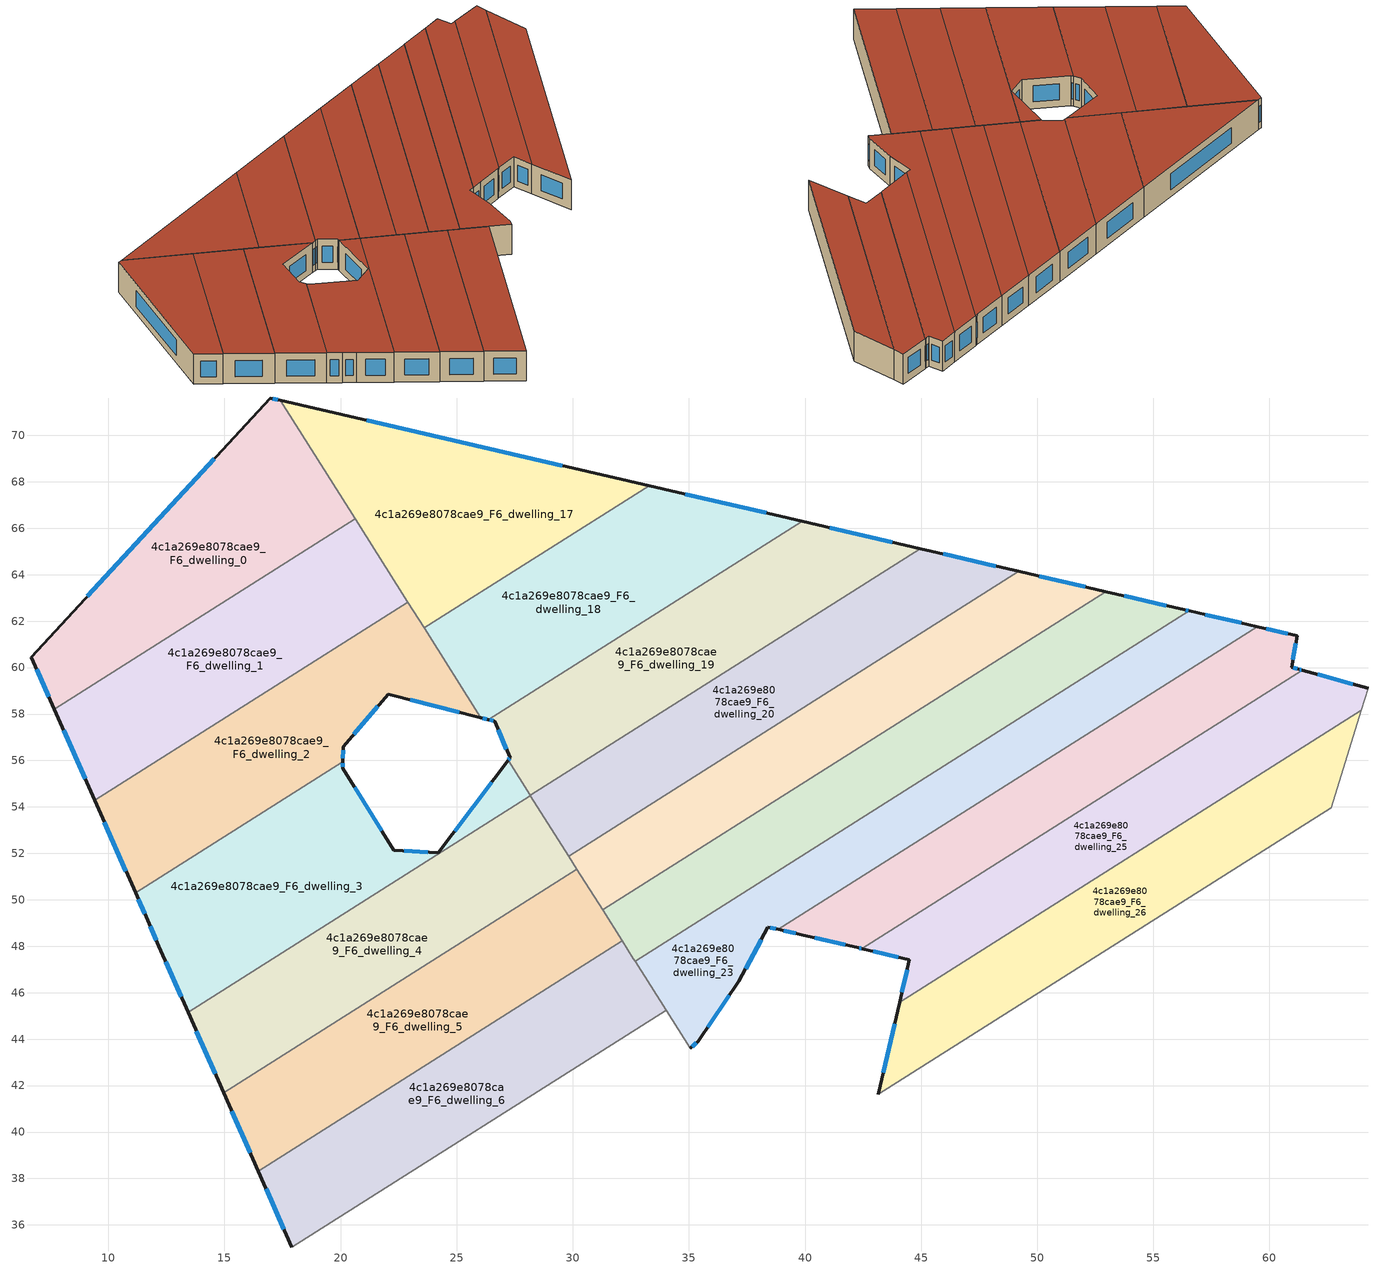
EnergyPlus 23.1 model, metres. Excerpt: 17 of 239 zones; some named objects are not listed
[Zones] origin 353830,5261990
4c1a269e8078cae9_F6_dwelling_0
 floor to 4c1a269e8078cae9_F5_dwelling_0 (EU_floor_Construction): 17.4,71.51 20.62,66.41 7.66,58.21 6.68,60.45 16.98,71.61 z18
 wall outside (EU_wall_Construction): 17.4,71.51 16.98,71.61 6.68,60.45 7.66,58.21 z18:21
 wall to 4c1a269e8078cae9_F6_dwelling_1 (EU_wall_Construction): 7.66,58.21 20.62,66.41 z18:21
 wall to 4c1a269e8078cae9_F6_dwelling_17 (EU_wall_Construction): 20.62,66.41 17.4,71.51 z18:21
 window (EU_Window_Construction): 6.91,59.92 7.43,58.74 / 14.56,68.99 9.1,63.07 / 17.3,71.53 17.08,71.59 z18.7:20.3
 roof outside (EU_roof_Construction): 20.62,66.41 17.4,71.51 16.98,71.61 6.68,60.45 7.66,58.21 z21
4c1a269e8078cae9_F6_dwelling_1
 floor to 4c1a269e8078cae9_F5_dwelling_1 (EU_floor_Construction): 20.62,66.41 22.9,62.82 9.4,54.29 7.66,58.21 z18
 wall outside (EU_wall_Construction): 7.66,58.21 9.4,54.29 z18:21
 wall to 4c1a269e8078cae9_F6_dwelling_2 (EU_wall_Construction): 9.4,54.29 22.9,62.82 z18:21
 wall to 4c1a269e8078cae9_F6_dwelling_17 (EU_wall_Construction): 22.9,62.82 20.62,66.41 z18:21
 window (EU_Window_Construction): 8.07,57.29 8.99,55.21 z18.7:20.3
 roof outside (EU_roof_Construction): 22.9,62.82 20.62,66.41 7.66,58.21 9.4,54.29 z21
4c1a269e8078cae9_F6_dwelling_17
 floor to 4c1a269e8078cae9_F5_dwelling_17 (EU_floor_Construction): 33.29,67.83 23.6,61.7 17.4,71.51 z18
 wall outside (EU_wall_Construction): 33.29,67.83 17.4,71.51 z18:21
 wall to 4c1a269e8078cae9_F6_dwelling_18 (EU_wall_Construction): 23.6,61.7 33.29,67.83 z18:21
 wall to 4c1a269e8078cae9_F6_dwelling_2 (EU_wall_Construction): 22.9,62.82 23.6,61.7 z18:21
 window (EU_Window_Construction): 29.56,68.69 21.13,70.65 z18.7:20.3
 roof outside (EU_roof_Construction): 33.29,67.83 17.4,71.51 23.6,61.7 z21
4c1a269e8078cae9_F6_dwelling_18
 floor to 4c1a269e8078cae9_F5_dwelling_18 (EU_floor_Construction): 39.87,66.3 26.36,57.76 26.05,57.84 23.6,61.7 33.29,67.83 z18
 wall outside (EU_wall_Construction): 39.87,66.3 33.29,67.83 / 26.05,57.84 26.36,57.76 z18:21
 wall to 4c1a269e8078cae9_F6_dwelling_19 (EU_wall_Construction): 26.36,57.76 39.87,66.3 z18:21
 wall to 4c1a269e8078cae9_F6_dwelling_2 (EU_wall_Construction): 23.6,61.7 26.05,57.84 z18:21
 window (EU_Window_Construction): 38.32,66.66 34.83,67.47 / 26.12,57.82 26.29,57.78 z18.7:20.3
 roof outside (EU_roof_Construction): 39.87,66.3 33.29,67.83 23.6,61.7 26.05,57.84 26.36,57.76 z21
4c1a269e8078cae9_F6_dwelling_19
 floor to 4c1a269e8078cae9_F5_dwelling_19 (EU_floor_Construction): 44.96,65.12 28.16,54.5 27.21,56 27.3,56.12 26.64,57.69 26.36,57.76 39.87,66.3 z18
 wall outside (EU_wall_Construction): 26.36,57.76 26.64,57.69 27.3,56.12 27.21,56 / 44.96,65.12 39.87,66.3 z18:21
 wall to 4c1a269e8078cae9_F6_dwelling_20 (EU_wall_Construction): 28.16,54.5 44.96,65.12 z18:21
 wall to 4c1a269e8078cae9_F6_dwelling_3 (EU_wall_Construction): 27.21,56 28.16,54.5 z18:21
 window (EU_Window_Construction): 26.43,57.74 26.58,57.71 / 43.76,65.4 41.06,66.03 / 27.28,56.09 27.23,56.03 / 26.8,57.32 27.14,56.49 z18.7:20.3
 roof outside (EU_roof_Construction): 44.96,65.12 39.87,66.3 26.36,57.76 26.64,57.69 27.3,56.12 27.21,56 28.16,54.5 z21
4c1a269e8078cae9_F6_dwelling_2
 floor to 4c1a269e8078cae9_F5_dwelling_2 (EU_floor_Construction): 22.9,62.82 26.05,57.84 22.06,58.86 20.11,56.6 20.09,55.94 11.17,50.29 9.4,54.29 z18
 wall outside (EU_wall_Construction): 20.09,55.94 20.11,56.6 22.06,58.86 26.05,57.84 / 9.4,54.29 11.17,50.29 z18:21
 wall to 4c1a269e8078cae9_F6_dwelling_3 (EU_wall_Construction): 11.17,50.29 20.09,55.94 z18:21
 window (EU_Window_Construction): 23,58.62 25.11,58.08 / 20.57,57.13 21.6,58.33 / 20.1,56.09 20.11,56.44 / 9.82,53.35 10.75,51.23 z18.7:20.3
 roof outside (EU_roof_Construction): 26.05,57.84 22.9,62.82 9.4,54.29 11.17,50.29 20.09,55.94 20.11,56.6 22.06,58.86 z21
4c1a269e8078cae9_F6_dwelling_20
 floor to 4c1a269e8078cae9_F5_dwelling_20 (EU_floor_Construction): 49.21,64.14 29.82,51.88 28.16,54.5 44.96,65.12 z18
 wall outside (EU_wall_Construction): 49.21,64.14 44.96,65.12 z18:21
 wall to 4c1a269e8078cae9_F6_dwelling_21 (EU_wall_Construction): 29.82,51.88 49.21,64.14 z18:21
 wall to 4c1a269e8078cae9_F6_dwelling_4 (EU_wall_Construction): 28.17,54.48 29.82,51.88 z18:21
 wall to 4c1a269e8078cae9_F6_dwelling_3 (EU_wall_Construction): 28.16,54.5 28.17,54.48 z18:21
 window (EU_Window_Construction): 48.21,64.37 45.95,64.89 z18.7:20.3
 roof outside (EU_roof_Construction): 49.21,64.14 44.96,65.12 28.16,54.5 29.82,51.88 z21
4c1a269e8078cae9_F6_dwelling_21
 floor to 4c1a269e8078cae9_F5_dwelling_21 (EU_floor_Construction): 52.96,63.27 31.28,49.56 29.82,51.88 49.21,64.14 z18
 wall outside (EU_wall_Construction): 52.96,63.27 49.21,64.14 z18:21
 wall to 4c1a269e8078cae9_F6_dwelling_22 (EU_wall_Construction): 31.28,49.56 52.96,63.27 z18:21
 wall to 4c1a269e8078cae9_F6_dwelling_5 (EU_wall_Construction): 30.18,51.31 31.28,49.56 z18:21
 wall to 4c1a269e8078cae9_F6_dwelling_4 (EU_wall_Construction): 29.82,51.88 30.18,51.31 z18:21
 window (EU_Window_Construction): 52.08,63.48 50.09,63.94 z18.7:20.3
 roof outside (EU_roof_Construction): 52.96,63.27 49.21,64.14 29.82,51.88 31.28,49.56 z21
4c1a269e8078cae9_F6_dwelling_22
 floor to 4c1a269e8078cae9_F5_dwelling_22 (EU_floor_Construction): 56.34,62.49 56.55,62.44 32.69,47.34 32.61,47.47 31.28,49.56 52.96,63.27 z18
 wall outside (EU_wall_Construction): 56.55,62.44 56.34,62.49 52.96,63.27 z18:21
 wall to 4c1a269e8078cae9_F6_dwelling_23 (EU_wall_Construction): 32.69,47.34 56.55,62.44 z18:21
 wall to 4c1a269e8078cae9_F6_dwelling_6 (EU_wall_Construction): 32.12,48.23 32.61,47.47 32.69,47.34 z18:21
 wall to 4c1a269e8078cae9_F6_dwelling_5 (EU_wall_Construction): 31.28,49.56 32.12,48.23 z18:21
 window (EU_Window_Construction): 55.55,62.67 53.75,63.09 / 56.5,62.45 56.39,62.47 z18.7:20.3
 roof outside (EU_roof_Construction): 56.55,62.44 56.34,62.49 52.96,63.27 31.28,49.56 32.61,47.47 32.69,47.34 z21
4c1a269e8078cae9_F6_dwelling_23
 floor to 4c1a269e8078cae9_F5_dwelling_23 (EU_floor_Construction): 59.47,61.76 38.85,48.72 38.4,48.82 37.15,46.49 35.4,43.92 35.06,43.6 32.69,47.34 56.55,62.44 z18
 wall outside (EU_wall_Construction): 59.47,61.76 56.55,62.44 / 35.06,43.6 35.4,43.92 37.15,46.49 38.4,48.82 38.85,48.72 z18:21
 wall to 4c1a269e8078cae9_F6_dwelling_24 (EU_wall_Construction): 38.85,48.72 59.47,61.76 z18:21
 wall to 4c1a269e8078cae9_F6_dwelling_7 (EU_wall_Construction): 34.01,45.25 35.06,43.6 z18:21
 wall to 4c1a269e8078cae9_F6_dwelling_6 (EU_wall_Construction): 32.69,47.34 34.01,45.25 z18:21
 window (EU_Window_Construction): 58.78,61.92 57.23,62.28 / 38.51,48.8 38.75,48.74 / 37.45,47.03 38.11,48.27 / 35.81,44.52 36.74,45.88 / 35.14,43.67 35.32,43.84 z18.7:20.3
 roof outside (EU_roof_Construction): 59.47,61.76 56.55,62.44 32.69,47.34 35.06,43.6 35.4,43.92 37.15,46.49 38.4,48.82 38.85,48.72 z21
4c1a269e8078cae9_F6_dwelling_24
 floor to 4c1a269e8078cae9_F5_dwelling_24 (EU_floor_Construction): 61.19,61.36 60.95,60.01 61.28,59.92 61.41,59.89 42.45,47.89 42.31,47.93 39.84,48.5 38.85,48.72 59.47,61.76 z18
 wall outside (EU_wall_Construction): 38.85,48.72 39.84,48.5 42.31,47.93 42.45,47.89 / 61.41,59.89 61.28,59.92 60.95,60.01 61.19,61.36 59.47,61.76 z18:21
 wall to 4c1a269e8078cae9_F6_dwelling_25 (EU_wall_Construction): 42.45,47.89 61.41,59.89 z18:21
 window (EU_Window_Construction): 40.42,48.36 41.73,48.06 / 39.08,48.67 39.61,48.55 / 60.79,61.46 59.87,61.67 / 61.01,60.33 61.13,61.05 / 61.2,59.94 61.03,59.99 / 61.38,59.9 61.31,59.92 / 42.34,47.92 42.42,47.9 z18.7:20.3
 roof outside (EU_roof_Construction): 61.41,59.89 61.28,59.92 60.95,60.01 61.19,61.36 59.47,61.76 38.85,48.72 39.84,48.5 42.31,47.93 42.45,47.89 z21
4c1a269e8078cae9_F6_dwelling_25
 floor to 4c1a269e8078cae9_F5_dwelling_25 (EU_floor_Construction): 64.25,59.11 63.96,58.17 44.07,45.59 44.49,47.42 42.45,47.89 61.41,59.89 z18
 wall outside (EU_wall_Construction): 42.45,47.89 44.49,47.42 44.07,45.59 / 64.25,59.11 61.41,59.89 z18:21
 wall to 4c1a269e8078cae9_F6_dwelling_26 (EU_wall_Construction): 44.07,45.59 63.96,58.17 z18:21
 wall adiabatic (EU_wall_Construction): 63.96,58.17 64.25,59.11 z18:21
 window (EU_Window_Construction): 44.4,46.99 44.17,46.02 / 42.93,47.78 44.01,47.53 / 63.58,59.29 62.07,59.7 z18.7:20.3
 roof outside (EU_roof_Construction): 63.96,58.17 64.25,59.11 61.41,59.89 42.45,47.89 44.49,47.42 44.07,45.59 z21
4c1a269e8078cae9_F6_dwelling_26
 floor to 4c1a269e8078cae9_F5_dwelling_26 (EU_floor_Construction): 63.96,58.17 62.66,53.97 43.16,41.63 44.07,45.59 z18
 wall outside (EU_wall_Construction): 44.07,45.59 43.16,41.63 z18:21
 wall to 4c1a269e8078cae9_F6_dwelling_27 (EU_wall_Construction): 43.16,41.63 62.66,53.97 z18:21
 wall adiabatic (EU_wall_Construction): 62.66,53.97 63.96,58.17 z18:21
 window (EU_Window_Construction): 43.86,44.66 43.37,42.56 z18.7:20.3
 roof outside (EU_roof_Construction): 62.66,53.97 63.96,58.17 44.07,45.59 43.16,41.63 z21
4c1a269e8078cae9_F6_dwelling_3
 floor to 4c1a269e8078cae9_F5_dwelling_3 (EU_floor_Construction): 27.21,56 28.17,54.48 13.43,45.15 12.18,48 11.69,49.12 11.17,50.29 20.09,55.94 20.09,55.67 22.29,52.14 24.21,52.02 z18
 wall outside (EU_wall_Construction): 27.21,56 24.21,52.02 22.29,52.14 20.09,55.67 20.09,55.94 / 11.17,50.29 11.69,49.12 12.18,48 13.43,45.15 z18:21
 wall to 4c1a269e8078cae9_F6_dwelling_4 (EU_wall_Construction): 13.43,45.15 28.17,54.48 z18:21
 window (EU_Window_Construction): 20.09,55.74 20.09,55.88 / 21.77,52.97 20.61,54.84 / 23.76,52.05 22.74,52.11 / 26.51,55.07 24.91,52.96 / 12.47,47.33 13.14,45.82 / 11.8,48.86 12.06,48.26 / 11.29,50.02 11.57,49.4 z18.7:20.3
 roof outside (EU_roof_Construction): 24.21,52.02 22.29,52.14 20.09,55.67 20.09,55.94 11.17,50.29 11.69,49.12 12.18,48 13.43,45.15 28.17,54.48 27.21,56 z21
4c1a269e8078cae9_F6_dwelling_4
 floor to 4c1a269e8078cae9_F5_dwelling_4 (EU_floor_Construction): 28.17,54.48 30.18,51.31 14.97,41.68 13.43,45.15 z18
 wall outside (EU_wall_Construction): 13.43,45.15 14.97,41.68 z18:21
 wall to 4c1a269e8078cae9_F6_dwelling_5 (EU_wall_Construction): 14.97,41.68 30.18,51.31 z18:21
 window (EU_Window_Construction): 13.79,44.34 14.61,42.5 z18.7:20.3
 roof outside (EU_roof_Construction): 30.18,51.31 28.17,54.48 13.43,45.15 14.97,41.68 z21
4c1a269e8078cae9_F6_dwelling_5
 floor to 4c1a269e8078cae9_F5_dwelling_5 (EU_floor_Construction): 30.18,51.31 32.12,48.23 16.45,38.32 14.97,41.68 z18
 wall outside (EU_wall_Construction): 14.97,41.68 16.45,38.32 z18:21
 wall to 4c1a269e8078cae9_F6_dwelling_6 (EU_wall_Construction): 16.45,38.32 32.12,48.23 z18:21
 window (EU_Window_Construction): 15.31,40.89 16.1,39.11 z18.7:20.3
 roof outside (EU_roof_Construction): 32.12,48.23 30.18,51.31 14.97,41.68 16.45,38.32 z21
4c1a269e8078cae9_F6_dwelling_6
 floor to 4c1a269e8078cae9_F5_dwelling_6 (EU_floor_Construction): 32.12,48.23 34.01,45.25 17.89,35.05 16.45,38.32 z18
 wall outside (EU_wall_Construction): 16.45,38.32 17.89,35.05 z18:21
 wall to 4c1a269e8078cae9_F6_dwelling_7 (EU_wall_Construction): 17.89,35.05 34.01,45.25 z18:21
 window (EU_Window_Construction): 16.79,37.55 17.56,35.82 z18.7:20.3
 roof outside (EU_roof_Construction): 34.01,45.25 32.12,48.23 16.45,38.32 17.89,35.05 z21
[Building]
EU S2 Campaign: North Axis=0; Terrain=City; Solar Distribution=FullExterior
[Site:Location]
Budapest.Ferenc.Liszt.Intl.AP: Latitude=47.437; Longitude=19.256; Time Zone=1; Elevation=185
[SizingPeriod:WeatherFileDays]
AnnualSizingPeriod: Begin Month=1; Begin Day of Month=1; End Month=12; End Day of Month=31; Day of Week for Start Day=Monday; Use Weather File Daylight Saving Period=No; Use Weather File Rain and Snow Indicators=No
[MATERIAL]
EU_InternalMass_Material: Roughness=MediumRough; Thickness=0.1; Conductivity=1; Density=1800; Specific Heat=900; Thermal Absorptance=0.9; Solar Absorptance=0.7; Visible Absorptance=0.7
[MATERIAL:NOMASS] Roughness=MediumRough; Thermal Absorptance=0.9; Solar Absorptance=0.7; Visible Absorptance=0.7
Name | Thermal Resistance
EU_wall_NoMass | 0.832559
EU_roof_NoMass | 1.39638
EU_floor_NoMass | 0.872794
[WINDOWMATERIAL:SIMPLEGLAZINGSYSTEM]
EU_Window_SimpleGlazing: UFactor=2.79869; Solar Heat Gain Coefficient=0.75; Visible Transmittance=0.75
[CONSTRUCTION]
EU_wall_Construction: EU_wall_NoMass
EU_roof_Construction: EU_roof_NoMass
EU_floor_Construction: EU_floor_NoMass
EU_Window_Construction: EU_Window_SimpleGlazing
EU_InternalMass_Construction: EU_InternalMass_Material
[ZONE] Type=1; Multiplier=1; Ceiling Height=autocalculate; Floor Area=autocalculate; Part of Total Floor Area=Yes
Name | Volume
4c1a269e8078cae9_F6_dwelling_0 | 199.47
4c1a269e8078cae9_F6_dwelling_1 | 199.476
4c1a269e8078cae9_F6_dwelling_17 | 199.45
4c1a269e8078cae9_F6_dwelling_18 | 199.473
4c1a269e8078cae9_F6_dwelling_19 | 199.465
4c1a269e8078cae9_F6_dwelling_2 | 202.986
4c1a269e8078cae9_F6_dwelling_20; 4c1a269e8078cae9_F6_dwelling_26 | 199.463
4c1a269e8078cae9_F6_dwelling_21 | 199.5
4c1a269e8078cae9_F6_dwelling_22 | 212.153
4c1a269e8078cae9_F6_dwelling_23 | 206.153
4c1a269e8078cae9_F6_dwelling_24 | 186.846
4c1a269e8078cae9_F6_dwelling_25 | 192.716
4c1a269e8078cae9_F6_dwelling_3 | 195.958
4c1a269e8078cae9_F6_dwelling_4 | 199.49
4c1a269e8078cae9_F6_dwelling_5 | 199.446
4c1a269e8078cae9_F6_dwelling_6 | 199.474
[INTERNALMASS] Construction=EU_InternalMass_Construction
Name | Zone or ZoneList | Surface Area
4c1a269e8078cae9_F6_dwelling_0_EU_InternalMass | 4c1a269e8078cae9_F6_dwelling_0 | 66.4902
4c1a269e8078cae9_F6_dwelling_1_EU_InternalMass | 4c1a269e8078cae9_F6_dwelling_1 | 66.4919
4c1a269e8078cae9_F6_dwelling_2_EU_InternalMass | 4c1a269e8078cae9_F6_dwelling_2 | 67.662
4c1a269e8078cae9_F6_dwelling_3_EU_InternalMass | 4c1a269e8078cae9_F6_dwelling_3 | 65.3195
4c1a269e8078cae9_F6_dwelling_4_EU_InternalMass | 4c1a269e8078cae9_F6_dwelling_4 | 66.4966
4c1a269e8078cae9_F6_dwelling_5_EU_InternalMass | 4c1a269e8078cae9_F6_dwelling_5 | 66.482
4c1a269e8078cae9_F6_dwelling_6_EU_InternalMass | 4c1a269e8078cae9_F6_dwelling_6 | 66.4914
4c1a269e8078cae9_F6_dwelling_17_EU_InternalMass | 4c1a269e8078cae9_F6_dwelling_17 | 66.4834
4c1a269e8078cae9_F6_dwelling_18_EU_InternalMass | 4c1a269e8078cae9_F6_dwelling_18 | 66.4909
4c1a269e8078cae9_F6_dwelling_19_EU_InternalMass | 4c1a269e8078cae9_F6_dwelling_19 | 66.4884
4c1a269e8078cae9_F6_dwelling_20_EU_InternalMass | 4c1a269e8078cae9_F6_dwelling_20 | 66.4875
4c1a269e8078cae9_F6_dwelling_21_EU_InternalMass | 4c1a269e8078cae9_F6_dwelling_21 | 66.5001
4c1a269e8078cae9_F6_dwelling_22_EU_InternalMass | 4c1a269e8078cae9_F6_dwelling_22 | 70.714
4c1a269e8078cae9_F6_dwelling_23_EU_InternalMass | 4c1a269e8078cae9_F6_dwelling_23 | 68.7216
4c1a269e8078cae9_F6_dwelling_24_EU_InternalMass | 4c1a269e8078cae9_F6_dwelling_24 | 62.2798
4c1a269e8078cae9_F6_dwelling_25_EU_InternalMass | 4c1a269e8078cae9_F6_dwelling_25 | 64.2409
4c1a269e8078cae9_F6_dwelling_26_EU_InternalMass | 4c1a269e8078cae9_F6_dwelling_26 | 66.4879
[OTHEREQUIPMENT] Fuel Type=Electricity; Design Level Calculation Method=Watts/Area; Power per Zone Floor Area=1; Fraction Latent=0; Fraction Radiant=0; Fraction Lost=0; Carbon Dioxide Generation Rate=0; EndUse Subcategory=EU_Step8_InternalGains
Name | Zone or ZoneList or Space or SpaceList | Schedule
EU_Step8_InternalGain_4c1a269e8078cae9_F6_dwelling_0_f000 | 4c1a269e8078cae9_F6_dwelling_0 | EU_Step8_GainSchedule_4c1a269e8078cae9_F6_dwelling_0_f000
EU_Step8_InternalGain_4c1a269e8078cae9_F6_dwelling_1_f000 | 4c1a269e8078cae9_F6_dwelling_1 | EU_Step8_GainSchedule_4c1a269e8078cae9_F6_dwelling_1_f000
EU_Step8_InternalGain_4c1a269e8078cae9_F6_dwelling_2_f000 | 4c1a269e8078cae9_F6_dwelling_2 | EU_Step8_GainSchedule_4c1a269e8078cae9_F6_dwelling_2_f000
EU_Step8_InternalGain_4c1a269e8078cae9_F6_dwelling_3_f000 | 4c1a269e8078cae9_F6_dwelling_3 | EU_Step8_GainSchedule_4c1a269e8078cae9_F6_dwelling_3_f000
EU_Step8_InternalGain_4c1a269e8078cae9_F6_dwelling_4_f000 | 4c1a269e8078cae9_F6_dwelling_4 | EU_Step8_GainSchedule_4c1a269e8078cae9_F6_dwelling_4_f000
EU_Step8_InternalGain_4c1a269e8078cae9_F6_dwelling_5_f000 | 4c1a269e8078cae9_F6_dwelling_5 | EU_Step8_GainSchedule_4c1a269e8078cae9_F6_dwelling_5_f000
EU_Step8_InternalGain_4c1a269e8078cae9_F6_dwelling_6_f000 | 4c1a269e8078cae9_F6_dwelling_6 | EU_Step8_GainSchedule_4c1a269e8078cae9_F6_dwelling_6_f000
EU_Step8_InternalGain_4c1a269e8078cae9_F6_dwelling_17_f000 | 4c1a269e8078cae9_F6_dwelling_17 | EU_Step8_GainSchedule_4c1a269e8078cae9_F6_dwelling_17_f000
EU_Step8_InternalGain_4c1a269e8078cae9_F6_dwelling_18_f000 | 4c1a269e8078cae9_F6_dwelling_18 | EU_Step8_GainSchedule_4c1a269e8078cae9_F6_dwelling_18_f000
EU_Step8_InternalGain_4c1a269e8078cae9_F6_dwelling_19_f000 | 4c1a269e8078cae9_F6_dwelling_19 | EU_Step8_GainSchedule_4c1a269e8078cae9_F6_dwelling_19_f000
EU_Step8_InternalGain_4c1a269e8078cae9_F6_dwelling_20_f000 | 4c1a269e8078cae9_F6_dwelling_20 | EU_Step8_GainSchedule_4c1a269e8078cae9_F6_dwelling_20_f000
EU_Step8_InternalGain_4c1a269e8078cae9_F6_dwelling_21_f000 | 4c1a269e8078cae9_F6_dwelling_21 | EU_Step8_GainSchedule_4c1a269e8078cae9_F6_dwelling_21_f000
EU_Step8_InternalGain_4c1a269e8078cae9_F6_dwelling_22_f000 | 4c1a269e8078cae9_F6_dwelling_22 | EU_Step8_GainSchedule_4c1a269e8078cae9_F6_dwelling_22_f000
EU_Step8_InternalGain_4c1a269e8078cae9_F6_dwelling_23_f000 | 4c1a269e8078cae9_F6_dwelling_23 | EU_Step8_GainSchedule_4c1a269e8078cae9_F6_dwelling_23_f000
EU_Step8_InternalGain_4c1a269e8078cae9_F6_dwelling_24_f000 | 4c1a269e8078cae9_F6_dwelling_24 | EU_Step8_GainSchedule_4c1a269e8078cae9_F6_dwelling_24_f000
EU_Step8_InternalGain_4c1a269e8078cae9_F6_dwelling_25_f000 | 4c1a269e8078cae9_F6_dwelling_25 | EU_Step8_GainSchedule_4c1a269e8078cae9_F6_dwelling_25_f000
EU_Step8_InternalGain_4c1a269e8078cae9_F6_dwelling_26_f000 | 4c1a269e8078cae9_F6_dwelling_26 | EU_Step8_GainSchedule_4c1a269e8078cae9_F6_dwelling_26_f000
[ZONEVENTILATION:DESIGNFLOWRATE] Schedule=EU_AlwaysOn; Design Flow Rate Calculation Method=AirChanges/Hour; Air Changes per Hour=0.475469; Ventilation Type=Natural; Fan Pressure Rise=0; Fan Total Efficiency=1; Constant Term Coefficient=1; Temperature Term Coefficient=0; Velocity Term Coefficient=0; Velocity Squared Term Coefficient=0; Minimum Indoor Temperature=-100; Maximum Indoor Temperature=100; Delta Temperature=-100; Minimum Outdoor Temperature=-100; Maximum Outdoor Temperature=100; Maximum Wind Speed=40
Name | Zone or ZoneList or Space or SpaceList
EU_ConstantAir_4c1a269e8078cae9_F6_dwelling_0 | 4c1a269e8078cae9_F6_dwelling_0
EU_ConstantAir_4c1a269e8078cae9_F6_dwelling_1 | 4c1a269e8078cae9_F6_dwelling_1
EU_ConstantAir_4c1a269e8078cae9_F6_dwelling_2 | 4c1a269e8078cae9_F6_dwelling_2
EU_ConstantAir_4c1a269e8078cae9_F6_dwelling_3 | 4c1a269e8078cae9_F6_dwelling_3
EU_ConstantAir_4c1a269e8078cae9_F6_dwelling_4 | 4c1a269e8078cae9_F6_dwelling_4
EU_ConstantAir_4c1a269e8078cae9_F6_dwelling_5 | 4c1a269e8078cae9_F6_dwelling_5
EU_ConstantAir_4c1a269e8078cae9_F6_dwelling_6 | 4c1a269e8078cae9_F6_dwelling_6
EU_ConstantAir_4c1a269e8078cae9_F6_dwelling_17 | 4c1a269e8078cae9_F6_dwelling_17
EU_ConstantAir_4c1a269e8078cae9_F6_dwelling_18 | 4c1a269e8078cae9_F6_dwelling_18
EU_ConstantAir_4c1a269e8078cae9_F6_dwelling_19 | 4c1a269e8078cae9_F6_dwelling_19
EU_ConstantAir_4c1a269e8078cae9_F6_dwelling_20 | 4c1a269e8078cae9_F6_dwelling_20
EU_ConstantAir_4c1a269e8078cae9_F6_dwelling_21 | 4c1a269e8078cae9_F6_dwelling_21
EU_ConstantAir_4c1a269e8078cae9_F6_dwelling_22 | 4c1a269e8078cae9_F6_dwelling_22
EU_ConstantAir_4c1a269e8078cae9_F6_dwelling_23 | 4c1a269e8078cae9_F6_dwelling_23
EU_ConstantAir_4c1a269e8078cae9_F6_dwelling_24 | 4c1a269e8078cae9_F6_dwelling_24
EU_ConstantAir_4c1a269e8078cae9_F6_dwelling_25 | 4c1a269e8078cae9_F6_dwelling_25
EU_ConstantAir_4c1a269e8078cae9_F6_dwelling_26 | 4c1a269e8078cae9_F6_dwelling_26
[HVACTEMPLATE:ZONE:IDEALLOADSAIRSYSTEM] System Availability Schedule=EU_AlwaysOn; Maximum Heating Supply Air Temperature=50; Minimum Cooling Supply Air Temperature=13; Maximum Heating Supply Air Humidity Ratio=0.0156; Minimum Cooling Supply Air Humidity Ratio=0.0077; Heating Limit=NoLimit; Cooling Limit=NoLimit; Heating Availability Schedule=EU_AlwaysOn; Cooling Availability Schedule=EU_CoolingOff; Dehumidification Control Type=ConstantSensibleHeatRatio; Cooling Sensible Heat Ratio=0.7; Dehumidification Setpoint=60; Humidification Control Type=None; Humidification Setpoint=30; Outdoor Air Method=None; Outdoor Air Flow Rate per Person=0.00944; Outdoor Air Flow Rate per Zone Floor Area=0; Outdoor Air Flow Rate per Zone=0; Demand Controlled Ventilation Type=None; Outdoor Air Economizer Type=NoEconomizer; Heat Recovery Type=None; Sensible Heat Recovery Effectiveness=0.7; Latent Heat Recovery Effectiveness=0.65
Name | Template Thermostat
4c1a269e8078cae9_F6_dwelling_0 | EU_HeatOnly_4c1a269e8078cae9_F6_dwelling_0
4c1a269e8078cae9_F6_dwelling_1 | EU_HeatOnly_4c1a269e8078cae9_F6_dwelling_1
4c1a269e8078cae9_F6_dwelling_2 | EU_HeatOnly_4c1a269e8078cae9_F6_dwelling_2
4c1a269e8078cae9_F6_dwelling_3 | EU_HeatOnly_4c1a269e8078cae9_F6_dwelling_3
4c1a269e8078cae9_F6_dwelling_4 | EU_HeatOnly_4c1a269e8078cae9_F6_dwelling_4
4c1a269e8078cae9_F6_dwelling_5 | EU_HeatOnly_4c1a269e8078cae9_F6_dwelling_5
4c1a269e8078cae9_F6_dwelling_6 | EU_HeatOnly_4c1a269e8078cae9_F6_dwelling_6
4c1a269e8078cae9_F6_dwelling_17 | EU_HeatOnly_4c1a269e8078cae9_F6_dwelling_17
4c1a269e8078cae9_F6_dwelling_18 | EU_HeatOnly_4c1a269e8078cae9_F6_dwelling_18
4c1a269e8078cae9_F6_dwelling_19 | EU_HeatOnly_4c1a269e8078cae9_F6_dwelling_19
4c1a269e8078cae9_F6_dwelling_20 | EU_HeatOnly_4c1a269e8078cae9_F6_dwelling_20
4c1a269e8078cae9_F6_dwelling_21 | EU_HeatOnly_4c1a269e8078cae9_F6_dwelling_21
4c1a269e8078cae9_F6_dwelling_22 | EU_HeatOnly_4c1a269e8078cae9_F6_dwelling_22
4c1a269e8078cae9_F6_dwelling_23 | EU_HeatOnly_4c1a269e8078cae9_F6_dwelling_23
4c1a269e8078cae9_F6_dwelling_24 | EU_HeatOnly_4c1a269e8078cae9_F6_dwelling_24
4c1a269e8078cae9_F6_dwelling_25 | EU_HeatOnly_4c1a269e8078cae9_F6_dwelling_25
4c1a269e8078cae9_F6_dwelling_26 | EU_HeatOnly_4c1a269e8078cae9_F6_dwelling_26
[SIZING:ZONE] Zone Cooling Design Supply Air Temperature Input Method=SupplyAirTemperature; Zone Cooling Design Supply Air Temperature=13; Zone Heating Design Supply Air Temperature Input Method=SupplyAirTemperature; Zone Heating Design Supply Air Temperature=50; Zone Cooling Design Supply Air Humidity Ratio=0.008; Zone Heating Design Supply Air Humidity Ratio=0.008; Cooling Design Air Flow Method=DesignDay; Cooling Design Air Flow Rate=0; Cooling Minimum Air Flow per Zone Floor Area=0.000762; Cooling Minimum Air Flow=0; Cooling Minimum Air Flow Fraction=0.2; Heating Design Air Flow Method=DesignDay; Heating Design Air Flow Rate=0; Heating Maximum Air Flow per Zone Floor Area=0.002032; Heating Maximum Air Flow=0.141576; Heating Maximum Air Flow Fraction=0.3; Account for Dedicated Outdoor Air System=No; Dedicated Outdoor Air System Control Strategy=NeutralSupplyAir; Dedicated Outdoor Air Low Setpoint Temperature for Design=autosize; Dedicated Outdoor Air High Setpoint Temperature for Design=autosize; Zone Load Sizing Method=Sensible Load Only No Latent Load; Zone Latent Cooling Design Supply Air Humidity Ratio Input Method=HumidityRatioDifference; Zone Cooling Design Supply Air Humidity Ratio Difference=0.005; Zone Latent Heating Design Supply Air Humidity Ratio Input Method=HumidityRatioDifference; Zone Humidification Design Supply Air Humidity Ratio Difference=0.005
4c1a269e8078cae9_F6_dwelling_0; 4c1a269e8078cae9_F6_dwelling_1; 4c1a269e8078cae9_F6_dwelling_2; 4c1a269e8078cae9_F6_dwelling_3; 4c1a269e8078cae9_F6_dwelling_4; 4c1a269e8078cae9_F6_dwelling_5; 4c1a269e8078cae9_F6_dwelling_6; 4c1a269e8078cae9_F6_dwelling_17; 4c1a269e8078cae9_F6_dwelling_18; 4c1a269e8078cae9_F6_dwelling_19; 4c1a269e8078cae9_F6_dwelling_20; 4c1a269e8078cae9_F6_dwelling_21; 4c1a269e8078cae9_F6_dwelling_22; 4c1a269e8078cae9_F6_dwelling_23; 4c1a269e8078cae9_F6_dwelling_24; 4c1a269e8078cae9_F6_dwelling_25; 4c1a269e8078cae9_F6_dwelling_26
[SCHEDULE:CONSTANT]
Name | Hourly Value
EU_AlwaysOn | 1
EU_CoolingOff | 0
[SCHEDULE:FILE] Column Number=1; Rows to Skip at Top=0; Number of Hours of Data=8760; Column Separator=Comma; Interpolate to Timestep=No; Minutes per Item=60; Adjust Schedule for Daylight Savings=Yes
Name | File
EU_Step8_GainSchedule_4c1a269e8078cae9_F6_dwelling_0_f000 | ../../schedules/4c1a269e8078cae9/4c1a269e8078cae9_F6_dwelling_0_f000_gain.csv
EU_Step8_GainSchedule_4c1a269e8078cae9_F6_dwelling_1_f000 | ../../schedules/4c1a269e8078cae9/4c1a269e8078cae9_F6_dwelling_1_f000_gain.csv
EU_Step8_GainSchedule_4c1a269e8078cae9_F6_dwelling_2_f000 | ../../schedules/4c1a269e8078cae9/4c1a269e8078cae9_F6_dwelling_2_f000_gain.csv
EU_Step8_GainSchedule_4c1a269e8078cae9_F6_dwelling_3_f000 | ../../schedules/4c1a269e8078cae9/4c1a269e8078cae9_F6_dwelling_3_f000_gain.csv
EU_Step8_GainSchedule_4c1a269e8078cae9_F6_dwelling_4_f000 | ../../schedules/4c1a269e8078cae9/4c1a269e8078cae9_F6_dwelling_4_f000_gain.csv
EU_Step8_GainSchedule_4c1a269e8078cae9_F6_dwelling_5_f000 | ../../schedules/4c1a269e8078cae9/4c1a269e8078cae9_F6_dwelling_5_f000_gain.csv
EU_Step8_GainSchedule_4c1a269e8078cae9_F6_dwelling_6_f000 | ../../schedules/4c1a269e8078cae9/4c1a269e8078cae9_F6_dwelling_6_f000_gain.csv
EU_Step8_GainSchedule_4c1a269e8078cae9_F6_dwelling_17_f000 | ../../schedules/4c1a269e8078cae9/4c1a269e8078cae9_F6_dwelling_17_f000_gain.csv
EU_Step8_GainSchedule_4c1a269e8078cae9_F6_dwelling_18_f000 | ../../schedules/4c1a269e8078cae9/4c1a269e8078cae9_F6_dwelling_18_f000_gain.csv
EU_Step8_GainSchedule_4c1a269e8078cae9_F6_dwelling_19_f000 | ../../schedules/4c1a269e8078cae9/4c1a269e8078cae9_F6_dwelling_19_f000_gain.csv
EU_Step8_GainSchedule_4c1a269e8078cae9_F6_dwelling_20_f000 | ../../schedules/4c1a269e8078cae9/4c1a269e8078cae9_F6_dwelling_20_f000_gain.csv
EU_Step8_GainSchedule_4c1a269e8078cae9_F6_dwelling_21_f000 | ../../schedules/4c1a269e8078cae9/4c1a269e8078cae9_F6_dwelling_21_f000_gain.csv
EU_Step8_GainSchedule_4c1a269e8078cae9_F6_dwelling_22_f000 | ../../schedules/4c1a269e8078cae9/4c1a269e8078cae9_F6_dwelling_22_f000_gain.csv
EU_Step8_GainSchedule_4c1a269e8078cae9_F6_dwelling_23_f000 | ../../schedules/4c1a269e8078cae9/4c1a269e8078cae9_F6_dwelling_23_f000_gain.csv
EU_Step8_GainSchedule_4c1a269e8078cae9_F6_dwelling_24_f000 | ../../schedules/4c1a269e8078cae9/4c1a269e8078cae9_F6_dwelling_24_f000_gain.csv
EU_Step8_GainSchedule_4c1a269e8078cae9_F6_dwelling_25_f000 | ../../schedules/4c1a269e8078cae9/4c1a269e8078cae9_F6_dwelling_25_f000_gain.csv
EU_Step8_GainSchedule_4c1a269e8078cae9_F6_dwelling_26_f000 | ../../schedules/4c1a269e8078cae9/4c1a269e8078cae9_F6_dwelling_26_f000_gain.csv
